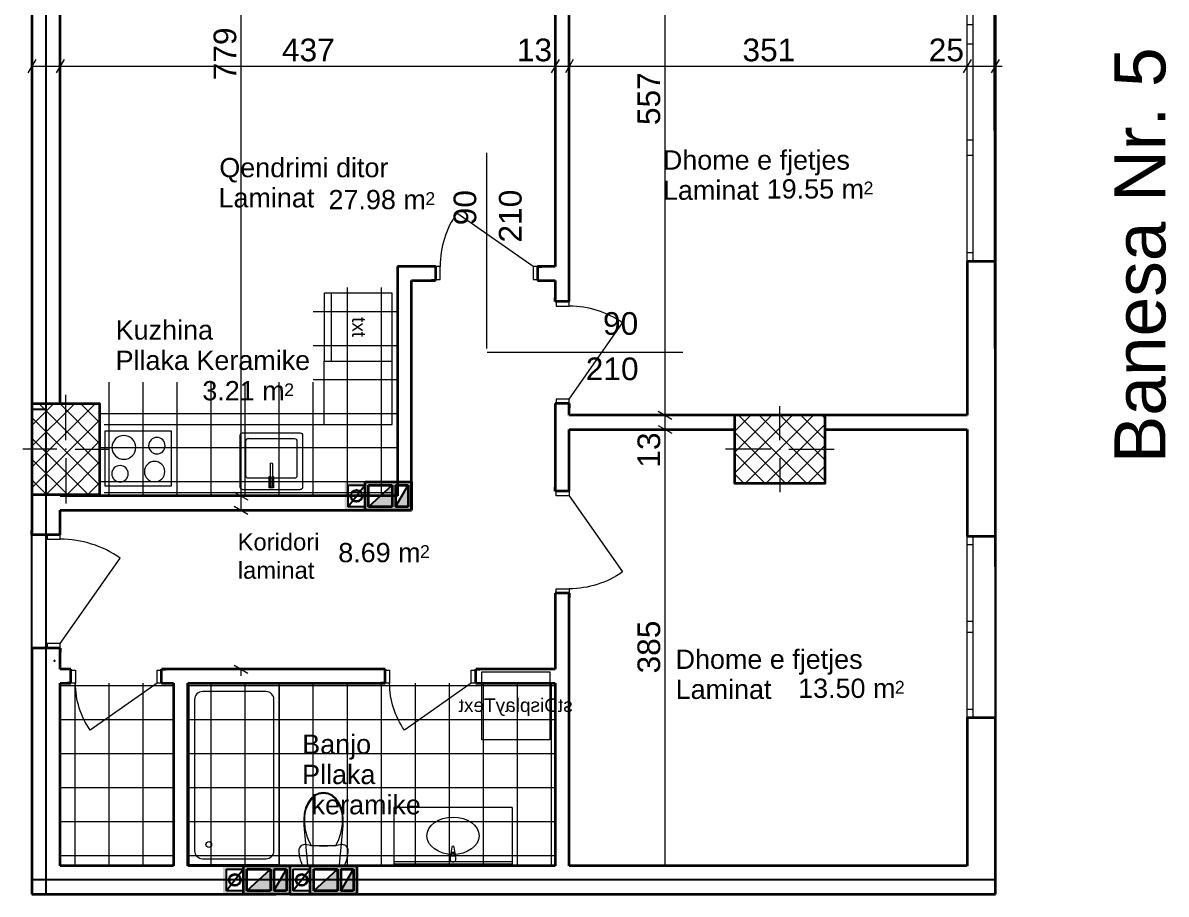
# Model space of a CAD drawing. Header units: centimetres. Extents: x 765 to 25620, y 224160 to 230516.
# Drawn here: x 9942 to 10950, y 229192 to 229960 of the extents above; entities that cross this region are included whole.
import ezdxf
from ezdxf.enums import TextEntityAlignment as Align

# ---------------------------------------------------------------- set-up
doc = ezdxf.new("R2010")
doc.units = ezdxf.units.CM
doc.header["$MEASUREMENT"] = 0
doc.linetypes.add('Small Dashed', pattern=[282.222222, 141.111111, -141.111111])
for name, color, linetype, lineweight, true_color in [('0_Pen_No__1#1_Pen_No__8', 7, 'Continuous', 35, 0xa80f02), ('0_Pen_No__8', 7, 'Continuous', 35, 0xa80f02), ('2D Drafting - General_Pen_No__8', 7, 'Continuous', 35, 0xa80f02), ('A-COLS_Pen_No__97#1_Pen_No__81', 7, 'Continuous', 20, 0x6a6a6a), ('Annotation - Text_Pen_No__8', 7, 'Continuous', 35, 0xa80f02), ('ARCHICAD Doors_Pen_No__23', 7, 'Continuous', 20, 0xff6600), ('ARCHICAD Doors_Pen_No__3', 7, 'Continuous', 18, 0xff6600), ('ARCHICAD Windows_Pen_No__23', 7, 'Continuous', 20, 0xff6600), ('ARCHICAD Windows_Pen_No__3', 7, 'Continuous', 18, 0xff6600), ('Interior - Furniture _Pen_No__81', 7, 'Continuous', 20, 0x6a6a6a), ('Structural - Shear_Pen_No__58', 7, 'Continuous', 25, 0xdf0000)]:
    doc.layers.add(name, color=color, linetype=linetype, lineweight=lineweight, true_color=true_color)
for name, color, linetype, lineweight in [('0_Pen_No__101', 252, 'Continuous', 13), ('ARCHICAD Door Markers_Pen_No__1', 7, 'Continuous', 13), ('ARCHICAD Door Markers_Pen_No__7', 7, 'Continuous', 35), ('ARCHICAD Doors_Pen_No__27', 7, 'Continuous', 35), ('ARCHICAD Windows_Pen_No__27', 7, 'Continuous', 35), ('Structural - Bearing_Pen_No__20', 1, 'Continuous', 0), ('Structural - Bearing_Pen_No__21', 7, 'Continuous', 35), ('Structural - Bearing_Pen_No__27', 7, 'Continuous', 35)]:
    doc.layers.add(name, color=color, linetype=linetype, lineweight=lineweight)
for name, color, linetype in [('ARCHICAD Door Markers', 7, 'Continuous'), ('ARCHICAD Doors', 7, 'Continuous'), ('ARCHICAD Windows', 7, 'Continuous'), ('Dimensioning - General', 7, 'Continuous'), ('Structural - Bearing', 7, 'Continuous')]:
    doc.layers.add(name, color=color, linetype=linetype)
doc.styles.add('GENERATED_STYLE_1', font='arial.ttf')
doc.styles.get("Standard").update_dxf_attribs({"font": 'arial.ttf'})
pattern_1 = [(45, (7737.787, 207445.939), (-9.192388, 9.192388), []), (135, (7737.787, 207445.939), (9.192388, 9.192388), [])]

# ---------------------------------------------------------------- blocks, each defined once
blk = doc.blocks.new('Triple Window 22')
at = {"layer": 'ARCHICAD Windows_Pen_No__23', "color": 30, "linetype": 'Continuous', "lineweight": 20, "true_color": 0xff6600}
for p, q in [((-1500, 0), (-1425, 0)), ((-1425, 0), (-1425, -50)), ((-568, -50), (-568, 0)), ((-568, 0), (-500, 0)), ((-500, 0), (-432, 0)), ((-432, 0), (-432, -50)), ((412.5, -50), (412.5, 0)), ((412.5, 0), (500, 0)), ((500, 0), (587.5, 0)), ((587.5, 0), (587.5, -50)), ((1425, -50), (1425, 0)), ((1425, 0), (1500, 0)), ((-1425, -50), (-1500, -50)), ((-500, -50), (-568, -50)), ((-432, -50), (-500, -50)), ((500, -50), (412.5, -50)), ((587.5, -50), (500, -50)), ((1500, -50), (1425, -50))]:
    blk.add_line(p, q, dxfattribs=at)
at = {"layer": 'ARCHICAD Windows_Pen_No__27', "color": 7, "linetype": 'Continuous', "lineweight": 35}
for p, q in [((-1500, 0), (-1500, -50)), ((-1500, 0), (-1500, -50)), ((1500, 0), (1500, -50)), ((1500, 0), (1500, -50)), ((-1500, -50), (-1500, -250)), ((1500, -50), (1500, -250))]:
    blk.add_line(p, q, dxfattribs=at)
at = {"layer": 'ARCHICAD Windows_Pen_No__3', "color": 30, "linetype": 'Continuous', "lineweight": 18, "true_color": 0xff6600}
for p, q in [((-1500, 0), (1500, 0)), ((-1425, 0), (-568, 0)), ((-432, 0), (412.5, 0)), ((587.5, 0), (1425, 0)), ((-568, -50), (-1425, -50)), ((412.5, -50), (-432, -50)), ((1425, -50), (587.5, -50)), ((-1500, -250), (1500, -250))]:
    blk.add_line(p, q, dxfattribs=at)
blk = doc.blocks.new('Double Sash Window 22_2')
at = {"layer": 'ARCHICAD Windows_Pen_No__23', "color": 30, "linetype": 'Continuous', "lineweight": 20, "true_color": 0xff6600}
for p, q in [((-800, 0), (-725, 0)), ((-725, 0), (-725, -50)), ((-50, -50), (-50, 0)), ((-50, 0), (0, 0)), ((0, 0), (50, 0)), ((50, 0), (50, -50)), ((725, -50), (725, 0)), ((725, 0), (800, 0)), ((-725, -50), (-800, -50)), ((0, -50), (-50, -50)), ((50, -50), (0, -50)), ((800, -50), (725, -50))]:
    blk.add_line(p, q, dxfattribs=at)
at = {"layer": 'ARCHICAD Windows_Pen_No__27', "color": 7, "linetype": 'Continuous', "lineweight": 35}
for p, q in [((-800, 0), (-800, -50)), ((-800, 0), (-800, -50)), ((800, 0), (800, -50)), ((800, 0), (800, -50)), ((-800, -50), (-800, -250)), ((800, -50), (800, -250))]:
    blk.add_line(p, q, dxfattribs=at)
at = {"layer": 'ARCHICAD Windows_Pen_No__3', "color": 30, "linetype": 'Continuous', "lineweight": 18, "true_color": 0xff6600}
for p, q in [((-800, 0), (800, 0)), ((-725, 0), (-50, 0)), ((50, 0), (725, 0)), ((-50, -50), (-725, -50)), ((725, -50), (50, -50)), ((-800, -250), (800, -250))]:
    blk.add_line(p, q, dxfattribs=at)
blk = doc.blocks.new('Door 22_3')
at = {"layer": 'ARCHICAD Doors_Pen_No__23', "color": 30, "linetype": 'Continuous', "lineweight": 20, "true_color": 0xff6600}
for p, q in [((-460, 0), (-500, 0)), ((-500, 0), (-500, -115)), ((-460, -115), (-460, 0)), ((500, 0), (460, 0)), ((460, 0), (460, -115)), ((500, -115), (500, 0)), ((-500, -115), (-460, -115)), ((460, -115), (500, -115))]:
    blk.add_line(p, q, dxfattribs=at)
at = {"layer": 'ARCHICAD Doors_Pen_No__27', "color": 7, "linetype": 'Continuous', "lineweight": 35}
for p, q in [((-500, 0), (-537, 0)), ((-500, 0), (-537, 0)), ((-500, 0), (-500, -115)), ((-500, 0), (-500, -115)), ((500, 0), (500, -115)), ((500, 0), (500, -115)), ((500, 0), (537, 0)), ((500, 0), (537, 0)), ((-500, -115), (-500, -250)), ((-500, -115), (-500, -250)), ((500, -115), (500, -250)), ((500, -115), (500, -250)), ((-500, -250), (-537, -250)), ((-500, -250), (-537, -250)), ((500, -250), (537, -250)), ((500, -250), (537, -250))]:
    blk.add_line(p, q, dxfattribs=at)
at = {"layer": 'ARCHICAD Doors_Pen_No__3', "color": 30, "linetype": 'Continuous', "lineweight": 18, "true_color": 0xff6600}
blk.add_line((460, 0), (-294, 528), dxfattribs=at)
blk.add_arc((460, 0), 920, 145, 180, dxfattribs=at)
blk = doc.blocks.new('Door 22_2')
at = {"layer": 'ARCHICAD Doors_Pen_No__23', "color": 30, "linetype": 'Continuous', "lineweight": 20, "true_color": 0xff6600}
for p, q in [((-410, 0), (-450, 0)), ((-450, 0), (-450, -115)), ((-410, -115), (-410, 0)), ((450, 0), (410, 0)), ((410, 0), (410, -115)), ((450, -115), (450, 0)), ((-450, -115), (-410, -115)), ((410, -115), (450, -115))]:
    blk.add_line(p, q, dxfattribs=at)
at = {"layer": 'ARCHICAD Doors_Pen_No__27', "color": 7, "linetype": 'Continuous', "lineweight": 35}
for p, q in [((-450, 0), (-487, 0)), ((-450, 0), (-487, 0)), ((-450, 0), (-450, -115)), ((-450, 0), (-450, -115)), ((450, 0), (450, -115)), ((450, 0), (450, -115)), ((450, 0), (487, 0)), ((450, 0), (487, 0)), ((-450, -125), (-487, -125)), ((-450, -125), (-487, -125)), ((-450, -115), (-450, -125)), ((-450, -115), (-450, -125)), ((450, -115), (450, -125)), ((450, -115), (450, -125)), ((450, -125), (487, -125)), ((450, -125), (487, -125))]:
    blk.add_line(p, q, dxfattribs=at)
at = {"layer": 'ARCHICAD Doors_Pen_No__3', "color": 30, "linetype": 'Continuous', "lineweight": 18, "true_color": 0xff6600}
blk.add_line((410, 0), (-262, 470), dxfattribs=at)
blk.add_arc((410, 0), 820, 145, 180, dxfattribs=at)
blk = doc.blocks.new('D Marker 22_2')
at = {"layer": 'ARCHICAD Door Markers_Pen_No__1', "color": 7, "linetype": 'Continuous', "lineweight": 13}
blk.add_line((0, 1000), (0, -725), dxfattribs=at)
at = {"layer": 'ARCHICAD Door Markers_Pen_No__7', "color": 7, "lineweight": 35, "style": 'GENERATED_STYLE_1'}
for tag, p in [('AC_MarkerText_3', (-369, 665)), ('AC_MarkerText_2', (31, 665))]:
    blk.add_attdef(tag, text='', height=200, rotation=270, dxfattribs=at).set_placement(p, align=Align.BOTTOM_LEFT)
blk = doc.blocks.new('Door 22')
at = {"layer": 'ARCHICAD Doors_Pen_No__23', "color": 30, "linetype": 'Continuous', "lineweight": 20, "true_color": 0xff6600}
for p, q in [((-360, 0), (-400, 0)), ((-400, 0), (-400, -115)), ((-360, -115), (-360, 0)), ((400, 0), (360, 0)), ((360, 0), (360, -115)), ((400, -115), (400, 0)), ((-400, -115), (-360, -115)), ((360, -115), (400, -115))]:
    blk.add_line(p, q, dxfattribs=at)
at = {"layer": 'ARCHICAD Doors_Pen_No__27', "color": 7, "linetype": 'Continuous', "lineweight": 35}
for p, q in [((-400, 0), (-437, 0)), ((-400, 0), (-437, 0)), ((-400, 0), (-400, -115)), ((-400, 0), (-400, -115)), ((400, 0), (400, -115)), ((400, 0), (400, -115)), ((400, 0), (437, 0)), ((400, 0), (437, 0)), ((-400, -125), (-437, -125)), ((-400, -125), (-437, -125)), ((-400, -115), (-400, -125)), ((-400, -115), (-400, -125)), ((400, -115), (400, -125)), ((400, -115), (400, -125)), ((400, -125), (437, -125)), ((400, -125), (437, -125))]:
    blk.add_line(p, q, dxfattribs=at)
at = {"layer": 'ARCHICAD Doors_Pen_No__3', "color": 30, "linetype": 'Continuous', "lineweight": 18, "true_color": 0xff6600}
blk.add_line((360, 0), (-230, 413), dxfattribs=at)
blk.add_arc((360, 0), 720, 145, 180, dxfattribs=at)

msp = doc.modelspace()

# ---------------------------------------------------------------- hatches: boundary and pattern name
at = {"layer": 'A-COLS_Pen_No__97#1_Pen_No__81', "linetype": 'Continuous', "lineweight": 20, "true_color": 0x6a6a6a}
h = msp.add_hatch(color=251, dxfattribs=at)
h.paths.add_polyline_path([(10246.4, 229555.6), (10246.4, 229530.6), (10225.4, 229530.6), (10225.4, 229555.6)])
h.paths.add_polyline_path([(10243.4, 229552.6), (10228.4, 229552.6), (10228.4, 229533.6), (10243.4, 229533.6)], flags=0)
h = msp.add_hatch(color=251, dxfattribs=at)
h.paths.add_polyline_path([(10284.4, 229555.6), (10243.4, 229555.6), (10243.4, 229530.6), (10284.4, 229530.6)])
h.paths.add_polyline_path([(10270.4, 229552.6), (10281.4, 229552.6), (10281.4, 229533.6), (10270.4, 229533.6)], flags=0)
h.paths.add_polyline_path([(10267.4, 229552.6), (10267.4, 229533.6), (10246.4, 229533.6), (10246.4, 229552.6)], flags=0)
for points in [[(10267.4, 229552.6), (10267.4, 229533.6), (10246.4, 229533.6)], [(10270.4, 229533.6), (10281.4, 229533.6), (10281.4, 229552.6)], [(10160.1, 229213.8), (10160.1, 229194.8), (10139.1, 229194.8)], [(10163.1, 229194.8), (10174.1, 229194.8), (10174.1, 229213.8)], [(10219.1, 229213.8), (10219.1, 229194.8), (10198.1, 229194.8)], [(10222.1, 229194.8), (10233.1, 229194.8), (10233.1, 229213.8)]]:
    msp.add_hatch(color=251, dxfattribs=at).paths.add_polyline_path(points)
h = msp.add_hatch(color=251, dxfattribs=at)
h.paths.add_polyline_path([(10139.1, 229216.8), (10139.1, 229191.8), (10118.1, 229191.8), (10118.1, 229216.8)])
h.paths.add_polyline_path([(10136.1, 229213.8), (10121.1, 229213.8), (10121.1, 229194.8), (10136.1, 229194.8)], flags=0)
h = msp.add_hatch(color=251, dxfattribs=at)
h.paths.add_polyline_path([(10177.1, 229216.8), (10136.1, 229216.8), (10136.1, 229191.8), (10177.1, 229191.8)])
h.paths.add_polyline_path([(10163.1, 229213.8), (10174.1, 229213.8), (10174.1, 229194.8), (10163.1, 229194.8)], flags=0)
h.paths.add_polyline_path([(10160.1, 229213.8), (10160.1, 229194.8), (10139.1, 229194.8), (10139.1, 229213.8)], flags=0)
h = msp.add_hatch(color=251, dxfattribs=at)
h.paths.add_polyline_path([(10198.1, 229216.8), (10198.1, 229191.8), (10177.1, 229191.8), (10177.1, 229216.8)])
h.paths.add_polyline_path([(10195.1, 229213.8), (10180.1, 229213.8), (10180.1, 229194.8), (10195.1, 229194.8)], flags=0)
h = msp.add_hatch(color=251, dxfattribs=at)
h.paths.add_polyline_path([(10236.1, 229216.8), (10195.1, 229216.8), (10195.1, 229191.8), (10236.1, 229191.8)])
h.paths.add_polyline_path([(10222.1, 229213.8), (10233.1, 229213.8), (10233.1, 229194.8), (10222.1, 229194.8)], flags=0)
h.paths.add_polyline_path([(10219.1, 229213.8), (10219.1, 229194.8), (10198.1, 229194.8), (10198.1, 229213.8)], flags=0)
at = {"layer": 'Structural - Bearing', "linetype": 'Continuous', "lineweight": 0, "true_color": 0x000000}
h = msp.add_hatch(dxfattribs=at)
h.set_pattern_fill('CONCRETE_BLOCK', color=18, scale=0.1, style=0, pattern_type=2)
h.set_pattern_definition(pattern_1)
h.paths.add_polyline_path([(9949.6, 229544.3), (10009.6, 229544.3), (10009.6, 229624.3), (9949.6, 229624.3)])
h = msp.add_hatch(dxfattribs=at)
h.set_pattern_fill('CONCRETE_BLOCK', color=18, scale=0.1, style=0, pattern_type=2)
h.set_pattern_definition(pattern_1)
h.paths.add_polyline_path([(10569.3, 229614.3), (10569.3, 229554.3), (10649.3, 229554.3), (10649.3, 229614.3)])

# ---------------------------------------------------------------- linework, layer by layer
at = {"color": 0}
for p, q in [((10228.4, 229533.6), (10228.4, 229552.6)), ((10228.4, 229552.6), (10243.4, 229552.6)), ((10243.4, 229552.6), (10228.4, 229533.6)), ((10228.4, 229533.6), (10228.4, 229552.6)), ((10228.4, 229552.6), (10243.4, 229552.6)), ((10243.4, 229552.6), (10243.4, 229533.6)), ((10267.4, 229552.6), (10246.4, 229552.6)), ((10246.4, 229552.6), (10246.4, 229533.6)), ((10246.4, 229533.6), (10267.4, 229552.6)), ((10281.4, 229552.6), (10270.4, 229552.6)), ((10270.4, 229552.6), (10270.4, 229533.6)), ((10270.4, 229533.6), (10281.4, 229552.6)), ((10243.4, 229533.6), (10228.4, 229533.6)), ((10121.1, 229194.8), (10121.1, 229213.8)), ((10121.1, 229213.8), (10136.1, 229213.8)), ((10136.1, 229213.8), (10121.1, 229194.8)), ((10121.1, 229194.8), (10121.1, 229213.8)), ((10121.1, 229213.8), (10136.1, 229213.8)), ((10136.1, 229213.8), (10136.1, 229194.8)), ((10160.1, 229213.8), (10139.1, 229213.8)), ((10139.1, 229213.8), (10139.1, 229194.8)), ((10139.1, 229194.8), (10160.1, 229213.8)), ((10174.1, 229213.8), (10163.1, 229213.8)), ((10163.1, 229213.8), (10163.1, 229194.8)), ((10163.1, 229194.8), (10174.1, 229213.8)), ((10180.1, 229194.8), (10180.1, 229213.8)), ((10180.1, 229213.8), (10195.1, 229213.8)), ((10195.1, 229213.8), (10180.1, 229194.8)), ((10180.1, 229194.8), (10180.1, 229213.8)), ((10180.1, 229213.8), (10195.1, 229213.8)), ((10195.1, 229213.8), (10195.1, 229194.8)), ((10219.1, 229213.8), (10198.1, 229213.8)), ((10198.1, 229213.8), (10198.1, 229194.8)), ((10198.1, 229194.8), (10219.1, 229213.8)), ((10233.1, 229213.8), (10222.1, 229213.8)), ((10222.1, 229213.8), (10222.1, 229194.8)), ((10222.1, 229194.8), (10233.1, 229213.8)), ((10136.1, 229194.8), (10121.1, 229194.8)), ((10195.1, 229194.8), (10180.1, 229194.8))]:
    msp.add_line(p, q, dxfattribs=at)
msp.add_lwpolyline([(10799.4, 229216.8), (10799.4, 229204.3), (9949.6, 229204.3), (9949.6, 229585.9), (9949.6, 229619.5), (9962.1, 229619.5), (9962.1, 230346.9), (10799.4, 230346.9), (10799.4, 229204.3), (9949.6, 229204.3)], dxfattribs=at)
at = {"color": 14, "true_color": 0xa80f02}
msp.add_lwpolyline([(10799.4, 229191.8), (9962.1, 229191.8), (9962.1, 230346.9), (10797.8, 230346.9), (10799.4, 229191.8)], dxfattribs=at)
at = {"layer": '0_Pen_No__1#1_Pen_No__8', "color": 14, "linetype": 'Continuous', "lineweight": 35, "true_color": 0xa80f02}
for p, q in [((10243.4, 229530.6), (10243.4, 229555.6)), ((10243.4, 229555.6), (10284.4, 229555.6)), ((10246.4, 229533.6), (10246.4, 229552.6)), ((10246.4, 229552.6), (10267.4, 229552.6)), ((10267.4, 229552.6), (10267.4, 229533.6)), ((10270.4, 229552.6), (10270.4, 229533.6)), ((10270.4, 229552.6), (10281.4, 229552.6)), ((10281.4, 229552.6), (10281.4, 229533.6)), ((10284.4, 229555.6), (10284.4, 229530.6)), ((10267.4, 229533.6), (10246.4, 229533.6)), ((10281.4, 229533.6), (10270.4, 229533.6)), ((10284.4, 229530.6), (10243.4, 229530.6)), ((10136.1, 229191.8), (10136.1, 229216.8)), ((10136.1, 229216.8), (10177.1, 229216.8)), ((10139.1, 229194.8), (10139.1, 229213.8)), ((10139.1, 229213.8), (10160.1, 229213.8)), ((10160.1, 229213.8), (10160.1, 229194.8)), ((10163.1, 229213.8), (10163.1, 229194.8)), ((10163.1, 229213.8), (10174.1, 229213.8)), ((10174.1, 229213.8), (10174.1, 229194.8)), ((10177.1, 229216.8), (10177.1, 229191.8)), ((10195.1, 229191.8), (10195.1, 229216.8)), ((10195.1, 229216.8), (10236.1, 229216.8)), ((10198.1, 229194.8), (10198.1, 229213.8)), ((10198.1, 229213.8), (10219.1, 229213.8)), ((10219.1, 229213.8), (10219.1, 229194.8)), ((10222.1, 229213.8), (10222.1, 229194.8)), ((10222.1, 229213.8), (10233.1, 229213.8)), ((10233.1, 229213.8), (10233.1, 229194.8)), ((10236.1, 229216.8), (10236.1, 229191.8)), ((10177.1, 229191.8), (10136.1, 229191.8)), ((10160.1, 229194.8), (10139.1, 229194.8)), ((10174.1, 229194.8), (10163.1, 229194.8)), ((10236.1, 229191.8), (10195.1, 229191.8)), ((10219.1, 229194.8), (10198.1, 229194.8)), ((10233.1, 229194.8), (10222.1, 229194.8))]:
    msp.add_line(p, q, dxfattribs=at)
at = {"layer": '0_Pen_No__101', "color": 252, "linetype": 'Continuous', "lineweight": 13}
for p, q in [((10227.8, 229544.3), (10227.8, 229726.9)), ((10257.8, 229544.3), (10257.8, 229726.9)), ((10197.8, 229705.9), (10271.9, 229705.9)), ((10197.8, 229675.9), (10271.9, 229675.9)), ((10017.8, 229544.3), (10017.8, 229643.3)), ((10047.8, 229544.3), (10047.8, 229643.3)), ((10077.8, 229544.3), (10077.8, 229643.3)), ((10107.8, 229544.3), (10107.8, 229643.3)), ((10137.8, 229544.3), (10137.8, 229643.3)), ((10167.8, 229544.3), (10167.8, 229643.3)), ((10197.8, 229645.9), (10271.9, 229645.9)), ((10197.8, 229544.3), (10197.8, 229643.3)), ((10009.6, 229615.9), (10271.9, 229615.9)), ((10009.6, 229585.9), (10271.9, 229585.9)), ((10009.6, 229555.9), (10271.9, 229555.9)), ((9974.6, 229375.9), (10074.6, 229375.9)), ((9987.8, 229216.8), (9987.8, 229377.8)), ((10017.8, 229216.8), (10017.8, 229377.8)), ((10047.8, 229216.8), (10047.8, 229377.8)), ((10087.1, 229375.9), (10411.1, 229375.9)), ((10107.8, 229216.8), (10107.8, 229377.8)), ((10137.8, 229216.8), (10137.8, 229377.8)), ((10167.8, 229216.8), (10167.8, 229377.8)), ((10197.8, 229216.8), (10197.8, 229377.8)), ((10227.8, 229216.8), (10227.8, 229377.8)), ((10257.8, 229216.8), (10257.8, 229377.8)), ((10287.8, 229216.8), (10287.8, 229377.8)), ((10317.8, 229216.8), (10317.8, 229377.8)), ((10347.8, 229216.8), (10347.8, 229377.8)), ((10377.8, 229216.8), (10377.8, 229377.8)), ((10407.8, 229216.8), (10407.8, 229377.8)), ((9974.6, 229345.9), (10074.6, 229345.9)), ((10087.1, 229345.9), (10411.1, 229345.9)), ((9974.6, 229315.9), (10074.6, 229315.9)), ((10087.1, 229315.9), (10411.1, 229315.9)), ((9974.6, 229285.9), (10074.6, 229285.9)), ((10087.1, 229285.9), (10411.1, 229285.9)), ((9974.6, 229255.9), (10074.6, 229255.9)), ((10087.1, 229255.9), (10411.1, 229255.9)), ((9974.6, 229225.9), (10074.6, 229225.9)), ((10087.1, 229225.9), (10411.1, 229225.9))]:
    msp.add_line(p, q, dxfattribs=at)
at = {"layer": '2D Drafting - General_Pen_No__8', "color": 14, "linetype": 'Continuous', "lineweight": 35, "true_color": 0xa80f02}
for centre in [(10235.9, 229543.1), (10128.6, 229204.3), (10187.6, 229204.3)]:
    msp.add_circle(centre, 5, dxfattribs=at)
at = {"layer": 'Dimensioning - General', "color": 7, "linetype": 'Continuous', "lineweight": 13}
for p, q in [((10134.1, 229543.1), (10134.1, 230321.9)), ((10508, 229614.3), (10508, 230171.7)), ((9953.1, 229928.2), (9946.1, 229916.2)), ((9953.1, 229928.2), (9946.1, 229916.2)), ((9949.6, 229913.2), (9949.6, 229931.2)), ((9949.6, 229913.2), (9949.6, 229931.2)), ((9978.1, 229928.2), (9971.1, 229916.2)), ((9978.1, 229928.2), (9971.1, 229916.2)), ((9974.6, 229913.2), (9974.6, 229931.2)), ((9974.6, 229913.2), (9974.6, 229931.2)), ((10414.6, 229928.2), (10407.7, 229916.2)), ((10414.6, 229928.2), (10407.7, 229916.2)), ((10411.1, 229913.2), (10411.1, 229931.2)), ((10411.1, 229913.2), (10411.1, 229931.2)), ((10427.1, 229928.2), (10420.2, 229916.2)), ((10427.1, 229928.2), (10420.2, 229916.2)), ((10423.6, 229913.2), (10423.6, 229931.2)), ((10423.6, 229913.2), (10423.6, 229931.2)), ((10777.9, 229928.2), (10770.9, 229916.2)), ((10777.9, 229928.2), (10770.9, 229916.2)), ((10774.4, 229913.2), (10774.4, 229931.2)), ((10774.4, 229913.2), (10774.4, 229931.2)), ((10795.9, 229916.2), (10802.9, 229928.2)), ((10799.4, 229913.2), (10799.4, 229931.2)), ((9949.6, 229922.2), (9974.6, 229922.2)), ((9974.6, 229922.2), (10411.1, 229922.2)), ((10411.1, 229922.2), (10423.6, 229922.2)), ((10423.6, 229922.2), (10774.4, 229922.2)), ((10774.4, 229922.2), (10799.4, 229922.2)), ((10799.4, 229922.2), (10805.3, 229922.2)), ((10517, 229614.3), (10499, 229614.3)), ((10517, 229614.3), (10499, 229614.3)), ((10502, 229617.8), (10514, 229610.9)), ((10502, 229617.8), (10514, 229610.9)), ((10508, 229601.8), (10508, 229614.3)), ((10517, 229601.8), (10499, 229601.8)), ((10517, 229601.8), (10499, 229601.8)), ((10502, 229605.3), (10514, 229598.4)), ((10502, 229605.3), (10514, 229598.4)), ((10508, 229216.8), (10508, 229601.8)), ((10143.1, 229543.1), (10125.1, 229543.1)), ((10143.1, 229543.1), (10125.1, 229543.1)), ((10128.1, 229546.5), (10140.1, 229539.6)), ((10128.1, 229546.5), (10140.1, 229539.6)), ((10134.1, 229530.6), (10134.1, 229543.1)), ((10128.1, 229534), (10140.1, 229527.1)), ((10128.1, 229534), (10140.1, 229527.1)), ((10143.1, 229530.6), (10125.1, 229530.6)), ((10143.1, 229530.6), (10125.1, 229530.6)), ((10143.1, 229390.3), (10125.1, 229390.3)), ((10128.1, 229393.8), (10140.1, 229386.8)), ((10134.1, 229384.4), (10134.1, 229390.3))]:
    msp.add_line(p, q, dxfattribs=at)
at = {"layer": 'Interior - Furniture _Pen_No__81', "color": 251, "linetype": 'Continuous', "lineweight": 20, "true_color": 0x6a6a6a}
for p, q in [((10207.4, 229722), (10207.4, 229662)), ((10267.4, 229722), (10207.4, 229722)), ((10213.4, 229722), (10213.4, 229662)), ((10267.4, 229662), (10267.4, 229722)), ((10207.4, 229606.1), (10207.4, 229662)), ((10207.4, 229662), (10267.4, 229662)), ((10267.4, 229606.1), (10267.4, 229662)), ((10013.3, 229606.1), (10073.3, 229606.1)), ((10073.3, 229606.1), (10130.8, 229606.1)), ((10130.8, 229606.1), (10190.8, 229606.1)), ((10190.8, 229606.1), (10267.4, 229606.1)), ((10014.3, 229600.6), (10072.3, 229600.6)), ((10014.3, 229551.6), (10014.3, 229600.6)), ((10072.3, 229600.6), (10072.3, 229551.6)), ((10133.3, 229550.6), (10133.3, 229596.6)), ((10135.3, 229598.6), (10186.3, 229598.6)), ((10140.3, 229593.6), (10181.3, 229593.6)), ((10188.3, 229596.6), (10188.3, 229550.6)), ((10138.3, 229560.6), (10138.3, 229591.6)), ((10183.3, 229591.6), (10183.3, 229560.6)), ((10159.9, 229551.6), (10159.9, 229571.4)), ((10161.7, 229571.4), (10161.7, 229551.6)), ((10072.3, 229551.6), (10014.3, 229551.6)), ((10181.3, 229558.6), (10140.3, 229558.6)), ((10158.8, 229560.3), (10159.9, 229560.3)), ((10158.8, 229556.8), (10158.8, 229560.3)), ((10159.9, 229556.8), (10158.8, 229556.8)), ((10158.8, 229556.7), (10159.9, 229556.7)), ((10158.8, 229550.2), (10158.8, 229556.7)), ((10159.9, 229560.3), (10159.9, 229556.8)), ((10159.9, 229556.7), (10159.9, 229551.6)), ((10161.7, 229556.8), (10161.7, 229560.3)), ((10161.7, 229560.3), (10162.7, 229560.3)), ((10162.7, 229556.8), (10161.7, 229556.8)), ((10161.7, 229551.6), (10161.7, 229556.7)), ((10161.7, 229556.7), (10162.7, 229556.7)), ((10162.7, 229560.3), (10162.7, 229556.8)), ((10162.7, 229556.7), (10162.7, 229550.2)), ((10013.3, 229546.1), (10073.3, 229546.1)), ((10073.3, 229546.1), (10130.8, 229546.1)), ((10130.8, 229546.1), (10190.8, 229546.1)), ((10186.3, 229548.6), (10135.3, 229548.6)), ((10162.7, 229550.2), (10158.8, 229550.2)), ((10190.8, 229546.1), (10267.4, 229546.1)), ((10346.3, 229327.8), (10346.3, 229387.8)), ((10346.3, 229387.8), (10406.3, 229387.8)), ((10406.3, 229387.8), (10406.3, 229327.8)), ((10168.1, 229375.5), (10088.1, 229375.5)), ((10088.1, 229375.5), (10088.1, 229218.1)), ((10156.1, 229370.5), (10100.1, 229370.5)), ((10168.1, 229218.1), (10168.1, 229375.5)), ((10093.1, 229363.5), (10093.1, 229230.1)), ((10163.1, 229230.1), (10163.1, 229363.5)), ((10406.3, 229327.8), (10346.3, 229327.8)), ((10198.8, 229279), (10195.5, 229276.2)), ((10202.6, 229280.8), (10198.8, 229279)), ((10206.8, 229281.5), (10202.6, 229280.8)), ((10210.9, 229280.8), (10206.8, 229281.5)), ((10206.8, 229280.6), (10206.8, 229280.6)), ((10214.7, 229279), (10210.9, 229280.8)), ((10218, 229276.2), (10214.7, 229279)), ((10193, 229272.5), (10191, 229267.8)), ((10195.5, 229276.2), (10193, 229272.5)), ((10198.6, 229277.9), (10198.6, 229277.9)), ((10220.6, 229272.5), (10218, 229276.2)), ((10222.5, 229267.8), (10220.6, 229272.5)), ((10189.8, 229262.8), (10189.3, 229257.7)), ((10191, 229267.8), (10189.8, 229262.8)), ((10223.7, 229262.8), (10222.5, 229267.8)), ((10224.2, 229257.7), (10223.7, 229262.8)), ((10373.1, 229268.3), (10268.8, 229268.3)), ((10268.8, 229268.3), (10268.8, 229218.3)), ((10373.1, 229268.3), (10373.1, 229218.3)), ((10189.3, 229257.7), (10189.4, 229252.5)), ((10189.4, 229252.5), (10192.7, 229217.5)), ((10220.8, 229217.5), (10224.1, 229252.5)), ((10224.1, 229252.5), (10224.2, 229257.7)), ((10185.1, 229231.5), (10185, 229230.3)), ((10185, 229230.3), (10185.1, 229228.6)), ((10185.5, 229232.6), (10185.1, 229231.5)), ((10185.1, 229228.6), (10185.2, 229227)), ((10186.1, 229233.6), (10185.5, 229232.6)), ((10186.9, 229234.4), (10186.1, 229233.6)), ((10187.9, 229235), (10186.9, 229234.4)), ((10189, 229235.4), (10187.9, 229235)), ((10190.1, 229235.6), (10189, 229235.4)), ((10191.3, 229235.5), (10190.1, 229235.6)), ((10195.1, 229234.8), (10191.3, 229235.5)), ((10199, 229234.3), (10195.1, 229234.8)), ((10195.9, 229234.8), (10206.8, 229234.8)), ((10202.9, 229234), (10199, 229234.3)), ((10206.8, 229233.9), (10202.9, 229234)), ((10206.8, 229234.8), (10217.6, 229234.8)), ((10210.6, 229234), (10206.8, 229233.9)), ((10214.5, 229234.3), (10210.6, 229234)), ((10218.4, 229234.8), (10214.5, 229234.3)), ((10222.2, 229235.5), (10218.4, 229234.8)), ((10223.4, 229235.6), (10222.2, 229235.5)), ((10224.5, 229235.4), (10223.4, 229235.6)), ((10225.6, 229235), (10224.5, 229235.4)), ((10226.6, 229234.4), (10225.6, 229235)), ((10227.4, 229233.6), (10226.6, 229234.4)), ((10228, 229232.6), (10227.4, 229233.6)), ((10228.4, 229231.5), (10228, 229232.6)), ((10228.3, 229227), (10228.5, 229228.6)), ((10228.5, 229230.3), (10228.4, 229231.5)), ((10228.5, 229228.6), (10228.5, 229230.3)), ((10319.9, 229233.2), (10319.2, 229228)), ((10322.8, 229228), (10322.1, 229233.2)), ((10100.1, 229223.1), (10156.1, 229223.1)), ((10185.2, 229227), (10185.4, 229225.3)), ((10185.4, 229225.3), (10185.8, 229223.7)), ((10185.8, 229223.7), (10186.2, 229222.1)), ((10186.2, 229222.1), (10186.7, 229220.5)), ((10186.7, 229220.5), (10187.4, 229219)), ((10187.4, 229219), (10188.1, 229217.5)), ((10225.4, 229217.5), (10226.1, 229219)), ((10226.1, 229219), (10226.8, 229220.5)), ((10226.8, 229220.5), (10227.3, 229222.1)), ((10227.3, 229222.1), (10227.7, 229223.7)), ((10227.7, 229223.7), (10228.1, 229225.3)), ((10228.1, 229225.3), (10228.3, 229227)), ((10373.1, 229220.3), (10268.8, 229220.3)), ((10318.9, 229227), (10318.5, 229222.8)), ((10319.6, 229225.3), (10319.6, 229226.8)), ((10322.3, 229225.3), (10319.6, 229225.3)), ((10322.3, 229226.8), (10322.3, 229225.3)), ((10323.5, 229222.8), (10323.1, 229227)), ((10088.1, 229218.1), (10168.1, 229218.1)), ((10188.1, 229217.5), (10225.4, 229217.5)), ((10192.7, 229217.5), (10220.8, 229217.5)), ((10373.1, 229218.3), (10268.8, 229218.3))]:
    msp.add_line(p, q, dxfattribs=at)
at = {"layer": 'Interior - Furniture _Pen_No__81', "color": 251, "linetype": 'Continuous', "lineweight": 20, "true_color": 0x6a6a6a, "extrusion": (0, 0, -1)}
for centre, major_axis, start_param, end_param in [((10030.7, 229585.9), (-7.42, 7.42), 2.35619449019223, 8.639379797371816), ((10059.8, 229587.4), (-5.13, 5.13), 2.35619449019202, 8.639379797371607), ((10135.3, 229596.6), (1.41, 1.41), 3.926991, 5.497787), ((10140.3, 229591.6), (1.41, 1.41), 3.926991, 5.497787), ((10181.3, 229591.6), (-1.41, 1.41), 0.785398, 2.356194), ((10186.3, 229596.6), (-1.41, 1.41), 0.785398, 2.356194), ((10057.8, 229564.5), (6.36, 6.36), 0.785398, 7.068583), ((10160.8, 229571.4), (0.636, 0.636), 3.929561, 7.071153), ((10027.3, 229562.6), (-5.13, 5.13), 2.35619449019202, 8.639379797371607), ((10140.3, 229560.6), (-1.41, 1.41), 3.926991, 5.497787), ((10160.8, 229551.6), (0.636, 0.636), 0.785398, 3.926991), ((10160.8, 229551.6), (0.636, 0.636), 0.785398, 3.926991), ((10181.3, 229560.6), (1.41, 1.41), 0.785398, 2.356194), ((10135.3, 229550.6), (-1.41, 1.41), 3.926991, 5.497787), ((10186.3, 229550.6), (1.41, 1.41), 0.785398, 2.356194)]:
    msp.add_ellipse(centre, major_axis=major_axis, ratio=1, start_param=start_param, end_param=end_param, dxfattribs=at)
at = {"layer": 'Interior - Furniture _Pen_No__81', "color": 251, "linetype": 'Continuous', "lineweight": 20, "true_color": 0x6a6a6a}
for centre, major_axis, ratio, start_param, end_param in [((10100.1, 229363.5), (4.95, 4.95), 1, 0.785398, 2.356194), ((10156.1, 229363.5), (-4.95, 4.95), 1, 3.926991, 5.497787), ((10206.8, 229266.7), (0, 13.9), 0.999377, 0.005861, 0.632505), ((10206.7, 229266.7), (0, 13.9), 0.999377, -0.632505, -0.005861), ((10215.7, 229258.7), (0, 25.7), 0.999377, 0.725939, 1.626528), ((10197.8, 229258.7), (0, 25.7), 0.999377, 4.656658, 5.557246), ((10321, 229243.3), (23, 0), 0.717391, 3.141593, 9.424778), ((10232.6, 229256.3), (0, 42.6), 0.999377, 1.547181, 2.100201), ((10180.9, 229256.3), (0, 42.6), 0.999377, 4.182984, 4.736005), ((10100.1, 229230.1), (-4.95, 4.95), 1, 0.785398, 2.356194), ((10105.6, 229235.6), (-1.77, 1.77), 1, -0.785398, 5.497787), ((10156.1, 229230.1), (4.95, 4.95), 1, 3.926991, 5.497787), ((10321, 229226.8), (1.49, 1.49), 1, 6.069749, 8.067418), ((10321, 229233.1), (-0.791, 0.791), 1, 4.051589, 6.943986), ((10321, 229222.8), (-1.77, 1.77), 1, 0.785398, 3.926991), ((10321, 229226.8), (1.49, 1.49), 1, 1.784232, 2.265968), ((10321, 229226.8), (0.962, 0.962), 1, 5.497787, 8.63938), ((10321, 229226.8), (-1.49, 1.49), 1, 4.017217, 4.498953)]:
    msp.add_ellipse(centre, major_axis=major_axis, ratio=ratio, start_param=start_param, end_param=end_param, dxfattribs=at)
for p in [(10140.3, 229593.6), (10214.9, 229277.9), (10190, 229257.3), (10223.5, 229257.3), (10195.9, 229234.8)]:
    msp.add_point(p, dxfattribs=at)
at = {"layer": 'Structural - Bearing_Pen_No__20', "color": 1, "linetype": 'Continuous', "lineweight": 0}
for p, q in [((9979.6, 229592.3), (9979.6, 229632.3)), ((10609.3, 229592.3), (10609.3, 229622.3)), ((9971.6, 229584.3), (9941.6, 229584.3)), ((9987.6, 229584.3), (10017.6, 229584.3)), ((10601.3, 229584.3), (10561.3, 229584.3)), ((10617.3, 229584.3), (10657.3, 229584.3)), ((9979.6, 229576.3), (9979.6, 229536.3)), ((10609.3, 229576.3), (10609.3, 229546.3))]:
    msp.add_line(p, q, dxfattribs=at)
for p in [(9979.6, 229584.3), (10609.3, 229584.3)]:
    msp.add_point(p, dxfattribs=at)
at = {"layer": 'Structural - Bearing_Pen_No__21', "color": 7, "linetype": 'Continuous', "lineweight": 35, "flags": 128}
for points in [[(9949.6, 229544.3), (10009.6, 229544.3), (10009.6, 229624.3), (9949.6, 229624.3)], [(10569.3, 229614.3), (10569.3, 229554.3), (10649.3, 229554.3), (10649.3, 229614.3)]]:
    msp.add_lwpolyline(points, close=True, dxfattribs=at)
at = {"layer": 'Structural - Bearing_Pen_No__27', "color": 7, "linetype": 'Continuous', "lineweight": 35}
for p, q in [((10305.6, 229745.6), (10301.9, 229745.6)), ((10305.6, 229745.6), (10305.6, 229734.1)), ((10395.6, 229745.6), (10399.3, 229745.6)), ((10395.6, 229745.6), (10395.6, 229734.1)), ((10774.4, 229750.3), (10779.4, 229750.3)), ((10779.4, 229750.3), (10799.4, 229750.3)), ((10305.6, 229733.1), (10301.9, 229733.1)), ((10305.6, 229734.1), (10305.6, 229733.1)), ((10395.6, 229734.1), (10395.6, 229733.1)), ((10395.6, 229733.1), (10399.3, 229733.1)), ((10411.1, 229714.5), (10411.1, 229718.2)), ((10412.1, 229714.5), (10411.1, 229714.5)), ((10423.6, 229714.5), (10412.1, 229714.5)), ((10423.6, 229714.5), (10423.6, 229718.2)), ((10411.1, 229624.5), (10411.1, 229620.8)), ((10412.1, 229624.5), (10411.1, 229624.5)), ((10423.6, 229624.5), (10412.1, 229624.5)), ((10423.6, 229624.5), (10423.6, 229620.8)), ((10411.1, 229547.2), (10411.1, 229550.9)), ((10412.1, 229547.2), (10411.1, 229547.2)), ((10423.6, 229547.2), (10412.1, 229547.2)), ((10423.6, 229547.2), (10423.6, 229550.9)), ((9949.6, 229508.9), (9949.6, 229512.6)), ((9974.6, 229508.9), (9974.6, 229512.6)), ((9963.1, 229508.9), (9949.6, 229508.9)), ((9974.6, 229508.9), (9963.1, 229508.9)), ((10774.4, 229507.5), (10779.4, 229507.5)), ((10779.4, 229507.5), (10799.4, 229507.5)), ((10411.1, 229457.2), (10411.1, 229453.5)), ((10412.1, 229457.2), (10411.1, 229457.2)), ((10423.6, 229457.2), (10412.1, 229457.2)), ((10423.6, 229457.2), (10423.6, 229453.5)), ((9949.6, 229408.9), (9949.6, 229405.2)), ((9963.1, 229408.9), (9949.6, 229408.9)), ((9974.6, 229408.9), (9963.1, 229408.9)), ((9974.6, 229408.9), (9974.6, 229405.2)), ((9984, 229390.3), (9980.3, 229390.3)), ((9984, 229389.3), (9984, 229390.3)), ((10064, 229390.3), (10067.7, 229390.3)), ((10064, 229389.3), (10064, 229390.3)), ((10261.1, 229390.3), (10257.4, 229390.3)), ((10261.1, 229389.3), (10261.1, 229390.3)), ((10341.1, 229390.3), (10344.8, 229390.3)), ((10341.1, 229389.3), (10341.1, 229390.3)), ((9984, 229377.8), (9984, 229389.3)), ((10064, 229377.8), (10064, 229389.3)), ((10261.1, 229377.8), (10261.1, 229389.3)), ((10341.1, 229377.8), (10341.1, 229389.3)), ((9984, 229377.8), (9980.3, 229377.8)), ((10064, 229377.8), (10067.7, 229377.8)), ((10261.1, 229377.8), (10257.4, 229377.8)), ((10341.1, 229377.8), (10344.8, 229377.8)), ((10774.4, 229347.5), (10779.4, 229347.5)), ((10779.4, 229347.5), (10799.4, 229347.5))]:
    msp.add_line(p, q, dxfattribs=at)
at = {"layer": 'Structural - Bearing_Pen_No__27', "color": 7, "linetype": 'Continuous', "lineweight": 35, "flags": 128}
for points in [[(10411.1, 230171.7), (10411.1, 229745.6)], [(10423.6, 229714.5), (10423.6, 230171.7)], [(9949.6, 230076.7), (9949.6, 229624.3)], [(9974.6, 229624.3), (9974.6, 230076.7)], [(10305.6, 229745.6), (10271.9, 229745.6)], [(10271.9, 229745.6), (10271.9, 229733.1)], [(10411.1, 229745.6), (10395.6, 229745.6)], [(10774.4, 229750.3), (10774.4, 229614.3)], [(10799.4, 229507.5), (10799.4, 229750.3)], [(10271.9, 229733.1), (10271.9, 229543.1)], [(10284.4, 229733.1), (10305.6, 229733.1)], [(10284.4, 229543.1), (10284.4, 229733.1)], [(10395.6, 229733.1), (10411.1, 229733.1)], [(10411.1, 229733.1), (10411.1, 229714.5)], [(10411.1, 229624.5), (10411.1, 229547.2)], [(10423.6, 229614.3), (10423.6, 229624.5)], [(10569.3, 229614.3), (10423.6, 229614.3)], [(10774.4, 229614.3), (10649.3, 229614.3)], [(10423.6, 229601.8), (10569.3, 229601.8)], [(10423.6, 229547.2), (10423.6, 229601.8)], [(10649.3, 229601.8), (10774.4, 229601.8)], [(10774.4, 229601.8), (10774.4, 229507.5)], [(9949.6, 229544.3), (9949.6, 229508.9)], [(9974.6, 229543.1), (9974.6, 229544.3)], [(10271.9, 229543.1), (9974.6, 229543.1)], [(10284.4, 229530.6), (10284.4, 229543.1)], [(9974.6, 229508.9), (9974.6, 229530.6)], [(9974.6, 229530.6), (10284.4, 229530.6)], [(10411.1, 229457.2), (10411.1, 229400.3)], [(10423.6, 229400.3), (10423.6, 229457.2)], [(9949.6, 229405.2), (9949.6, 229191.8)], [(9974.6, 229390.3), (9974.6, 229408.9)], [(10411.1, 229400.3), (10411.1, 229390.3)], [(10423.6, 229216.8), (10423.6, 229400.3)], [(9984, 229390.3), (9974.6, 229390.3)], [(10261.1, 229390.3), (10064, 229390.3)], [(10411.1, 229390.3), (10341.1, 229390.3)], [(9974.6, 229216.8), (9974.6, 229377.8)], [(9974.6, 229377.8), (9984, 229377.8)], [(10064, 229377.8), (10074.6, 229377.8)], [(10074.6, 229377.8), (10074.6, 229216.8)], [(10087.1, 229377.8), (10261.1, 229377.8)], [(10087.1, 229216.8), (10087.1, 229377.8)], [(10341.1, 229377.8), (10411.1, 229377.8)], [(10411.1, 229377.8), (10411.1, 229216.8)], [(10774.4, 229347.5), (10774.4, 229216.8)], [(10799.4, 229191.8), (10799.4, 229347.5)], [(10074.6, 229216.8), (9974.6, 229216.8)], [(10411.1, 229216.8), (10087.1, 229216.8)], [(10774.4, 229216.8), (10423.6, 229216.8)], [(9949.6, 229191.8), (10164.6, 229191.8)], [(10177.1, 229191.8), (10799.4, 229191.8)]]:
    msp.add_lwpolyline(points, dxfattribs=at)
at = {"layer": 'Structural - Shear_Pen_No__58', "color": 12, "linetype": 'Small Dashed', "lineweight": 25, "true_color": 0xdf0000}
msp.add_point((9969.6, 229397.6), dxfattribs=at)
msp.add_point((9969.6, 229397.6), dxfattribs=at)

# ---------------------------------------------------------------- block references
at = {"layer": 'ARCHICAD Door Markers', "color": 7, "lineweight": 13}
ref = msp.add_blockref('D Marker 22_2', (10350.6, 229745.6), dxfattribs=dict(at, xscale=0.1, yscale=0.1, zscale=0.1))
ref.add_attrib('AC_MarkerText_2', '90', dxfattribs={"layer": 'ARCHICAD Door Markers_Pen_No__7', "color": 7, "lineweight": 35, "height": 20, "rotation": 90, "style": 'GENERATED_STYLE_1'}).set_placement((10347.5, 229781.8), align=Align.BOTTOM_LEFT)
ref.add_attrib('AC_MarkerText_3', '210', dxfattribs={"layer": 'ARCHICAD Door Markers_Pen_No__7', "color": 7, "lineweight": 35, "height": 20, "rotation": 90, "style": 'GENERATED_STYLE_1'}).set_placement((10387.5, 229766.6), align=Align.BOTTOM_LEFT)
ref = msp.add_blockref('D Marker 22_2', (10423.6, 229669.5), dxfattribs=dict(at, xscale=0.1, yscale=0.1, zscale=0.1, rotation=270))
ref.add_attrib('AC_MarkerText_2', '90', dxfattribs={"layer": 'ARCHICAD Door Markers_Pen_No__7', "color": 7, "lineweight": 35, "height": 20, "style": 'GENERATED_STYLE_1'}).set_placement((10453.3, 229679.2), align=Align.BOTTOM_LEFT)
ref.add_attrib('AC_MarkerText_3', '210', dxfattribs={"layer": 'ARCHICAD Door Markers_Pen_No__7', "color": 7, "lineweight": 35, "height": 20, "style": 'GENERATED_STYLE_1'}).set_placement((10438.1, 229639.2), align=Align.BOTTOM_LEFT)
at = {"layer": 'ARCHICAD Doors', "color": 7, "linetype": 'Continuous', "lineweight": 13, "xscale": 0.1, "yscale": 0.1, "zscale": 100}
msp.add_blockref('Door 22_2', (10350.6, 229745.6), dxfattribs=at)
at = {"layer": 'ARCHICAD Doors', "color": 7, "linetype": 'Continuous', "lineweight": 13, "yscale": 0.1, "zscale": 100}
for name, p, xscale, rotation in [('Door 22_2', (10423.6, 229669.5), 0.1, 270), ('Door 22_2', (10423.6, 229502.2), -0.1, 270), ('Door 22_3', (9974.6, 229458.9), 0.1, 270), ('Door 22', (10024, 229377.8), -0.1, 180), ('Door 22', (10301.1, 229377.8), -0.1, 180)]:
    msp.add_blockref(name, p, dxfattribs=dict(at, xscale=xscale, rotation=rotation))
at = {"layer": 'ARCHICAD Windows', "color": 21, "linetype": 'Continuous', "lineweight": 18, "true_color": 0xff9955, "xscale": 0.1, "yscale": 0.1, "zscale": 100, "rotation": 89.99999999999999}
for name, p in [('Triple Window 22', (10774.4, 229900.3)), ('Double Sash Window 22_2', (10774.4, 229427.5))]:
    msp.add_blockref(name, p, dxfattribs=at)

# ---------------------------------------------------------------- texts
at = {"color": 0, "insert": (10904.4, 229571.9), "char_height": 45, "attachment_point": 1, "rotation": 90}
msp.add_mtext_dynamic_manual_height_columns('Banesa Nr. 5', width=718.053, gutter_width=1, heights=[0], dxfattribs=at)
at = {"layer": '0_Pen_No__8', "color": 14, "true_color": 0xa80f02, "style": 'GENERATED_STYLE_1'}
for s, height, p in [('19.55 m', 17, (10597.7, 229805.4)), ('2', 11.2, (10683.1, 229809.2)), ('27.98 m', 17, (10211.2, 229796)), ('2', 11.2, (10296.6, 229799.8)), ('3.21 m', 17, (10099.9, 229627.4)), ('2', 11.2, (10172.1, 229631.1)), ('8.69 m', 17, (10219.8, 229484.6)), ('2', 11.2, (10291.9, 229488.4)), ('13.50 m', 17, (10625.4, 229364.9)), ('2', 11.2, (10710.7, 229368.7))]:
    msp.add_text(s, height=height, dxfattribs=at).set_placement(p)
at = {"layer": 'Annotation - Text_Pen_No__8', "color": 14, "true_color": 0xa80f02, "style": 'GENERATED_STYLE_1'}
for s, height, p in [('Dhome e fjetjes', 17, (10506.1, 229830.9)), ('Qendrimi ditor', 17, (10114.9, 229824.2)), ('Laminat', 17, (10114.2, 229797.6)), ('Laminat', 17, (10506.2, 229804.3)), ('Kuzhina', 17, (10023.5, 229681)), ('Pllaka Keramike', 17, (10023.4, 229654.2)), ('Koridori', 15, (10131, 229495)), ('laminat', 15, (10131.2, 229470)), ('Dhome e fjetjes', 17, (10517.3, 229390.5)), ('Laminat', 17, (10517.4, 229364)), ('Banjo', 17, (10188, 229315.6)), ('Pllaka', 17, (10187.9, 229288.9)), (' keramike', 17, (10189.7, 229262.2))]:
    msp.add_text(s, height=height, dxfattribs=at).set_placement(p)
at = {"layer": 'Dimensioning - General', "color": 7, "lineweight": 13, "char_height": 20, "attachment_point": 7, "rotation": 90, "style": 'GENERATED_STYLE_1'}
for s, insert in [('\\A1;779', (10130.1, 229909.7)), ('\\A1;557', (10504, 229870.2)), ('\\A1;13', (10504, 229568)), ('\\A1;385', (10504, 229386.5))]:
    msp.add_mtext(s, dxfattribs=dict(at, insert=insert))
at = {"layer": 'Dimensioning - General', "color": 7, "lineweight": 13, "char_height": 20, "attachment_point": 7, "style": 'GENERATED_STYLE_1'}
for s, insert in [('\\A1;437', (10170.1, 229926.2)), ('\\A1;13', (10377.3, 229926.2)), ('\\A1;351', (10576.3, 229926.2)), ('\\A1;25', (10740.6, 229926.2))]:
    msp.add_mtext(s, dxfattribs=dict(at, insert=insert))
at = {"layer": 'Interior - Furniture _Pen_No__81', "color": 251, "linetype": 'Continuous', "lineweight": 20, "true_color": 0x6a6a6a, "style": 'GENERATED_STYLE_1'}
msp.add_attdef('txt', text='F', height=12, rotation=270, dxfattribs=at).set_placement((10238.1, 229692), align=Align.MIDDLE_CENTER)
at = {"layer": 'Interior - Furniture _Pen_No__81', "color": 251, "linetype": 'Continuous', "lineweight": 20, "true_color": 0x6a6a6a, "style": 'GENERATED_STYLE_1', "text_generation_flag": 4}
msp.add_attdef('stDisplayText', text='W', height=12, rotation=180, dxfattribs=at).set_placement((10376.3, 229358.5), align=Align.MIDDLE_CENTER)

doc.saveas('drawing.dxf')
